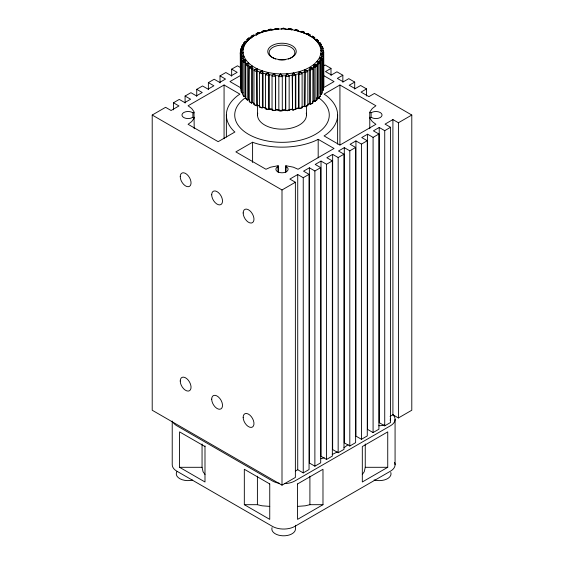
<?xml version="1.0" encoding="UTF-8"?>
<svg xmlns="http://www.w3.org/2000/svg" width="564" height="564" viewBox="0 0 564 564"><rect width="100%" height="100%" fill="white"/><g stroke="black" fill="none" stroke-linecap="round" stroke-linejoin="round"><path stroke-width="0.85" d="M312.498 101.739L313.781 100.85L315.093 101.308L315.093 67.25L314.79 64.966L313.781 64.522L309.932 67.179L312.886 68.78L312.886 102.838L310.461 104.255L310.489 67.899L309.622 67.363L305.068 69.619L307.845 71.494L307.845 105.553L305.053 106.723L305.413 70.38L304.708 69.767L299.576 71.565L302.107 73.694L302.107 107.752L299.019 108.64L299.019 74.575L299.695 72.347L299.181 71.677L293.604 72.96L295.818 75.315L295.818 109.374L292.519 109.959L292.519 75.893L293.499 73.75L293.174 73.031L287.316 73.771L289.149 76.316L289.149 110.375L285.729 110.636L285.729 76.577L286.984 74.533L286.872 73.799L280.879 73.969L282.275 75.872L282.289 110.734L280.336 111.023L278.842 110.664L278.842 76.605L280.435 73.962L274.478 73.553L275.634 75.576L275.634 109.642L275.415 110.431L273.737 110.551L272.038 110.036L272.038 75.978L274.041 73.503L268.274 72.537L269.169 74.659L269.169 108.718L268.725 109.479L267.872 109.571L265.503 108.774L265.503 74.709L267.858 72.446L262.45 70.944L263.05 73.137L263.05 107.202L261.851 107.928L259.426 106.899L259.426 72.841L262.07 70.817L257.163 68.822L257.452 105.123L256.387 105.743L253.962 104.481L253.962 70.422L256.817 68.66L252.545 66.228L252.545 102.556L251.502 103.085L251.614 66.728L249.26 67.511L249.26 101.569L251.502 103.085M309.622 67.363L309.516 103.67L310.489 104.234M243.021 52.41L243.225 48.948L241.956 48.892L240.405 50.767L240.454 88.802L240.285 52.755L243.021 52.41L241.674 52.748L241.794 50.823L243.225 48.948M320.775 53.961L323.595 54.412L323.193 56.386L323.193 90.451L323.595 88.47L323.595 54.412L320.775 53.961L320.979 50.492L322.255 50.492L323.715 52.424L323.715 86.482L323.546 50.436L320.958 50.238L320.176 46.805L321.431 46.678L323.101 48.462L323.101 50.21M322.206 54.348L322.326 52.431L320.979 50.492M289.522 29.349L285.053 29.37L285.158 28.574L283.664 28.214L283.565 28.947L289.522 29.349L289.727 28.623L290.263 28.686L291.962 29.201L291.63 29.977L289.959 29.399L290.263 28.686M280.435 73.962L278.842 76.605L282.289 76.669L280.879 73.969M248.738 99.56L247.236 99.962L247.236 65.896L247.674 63.633L248.738 63.224L248.393 99.518L249.697 100.554M304.708 69.767L304.285 71.988L304.285 106.053L305.053 106.723L307.845 105.553M241.491 48.582L241.491 46.84L243.232 45.12L244.466 45.296L243.274 48.694L240.807 48.786L240.405 50.767L241.794 50.823L241.794 52.572M321.981 54.327L320.726 54.215L321.818 56.259L323.193 56.386L322.044 54.01M285.694 172.647L285.87 165.717L293.343 167.177L298.046 169.256L334.036 148.48L318.188 139.329L315.861 140.514A55.624 32.113 0 0 1 254.188 142.847L252.594 142.227L235.865 151.885L265.954 169.256L270.657 167.177L278.13 165.717L278.306 172.647M369.78 112.8L370.047 111.644L372.31 108.485L375.92 105.771L339.93 84.995L324.088 94.139L326.126 95.485A55.624 32.113 0 0 1 326.126 134.584L324.088 135.924L339.93 145.075L375.92 124.299L372.31 121.584L370.047 118.426L369.78 117.263L371.591 117.531A6.119 3.532 0 0 0 380.249 117.531A6.119 3.532 0 0 0 380.249 112.539A6.119 3.532 0 0 0 371.591 112.539L369.78 112.8L369.78 128.719M365.253 443.981L365.253 467.302L364.238 471.744L362.314 474.43M272.038 110.036L275.415 110.431L275.415 76.373L274.273 74.286L274.478 73.553M288.366 29.596L288.585 28.806L289.727 28.623M245.185 96.148L245.833 96.24L243.916 96.472L243.916 62.414L244.67 60.207L245.833 59.904L245.185 62.089L245.185 96.148L243.916 96.472L242.64 94.625L242.64 60.567L245.671 59.664L243.916 56.351L242.682 56.541L241.632 58.663L241.632 92.722L242.682 92.87M299.181 71.677L298.455 73.842L298.455 107.907L299.019 108.64L302.107 107.752M242.182 48.913L242.844 47.031L244.466 45.296M320.768 94.117L321.55 94.315L322.509 92.397L322.509 58.339L319.534 57.606L320.726 54.215M321.156 58.148L321.818 56.259L321.818 58.007M274.041 73.503L272.038 75.978L275.415 76.373L275.634 75.576L278.947 75.802M243.916 56.351L242.978 58.459L242.978 60.207M293.174 73.031L292.166 75.118L292.519 109.959L295.818 109.374L295.353 108.619L295.353 74.554L298.455 73.842L299.019 74.575L302.107 73.694L299.576 71.565M243.683 45.684L243.683 43.068L245.566 41.524L246.736 41.814L244.593 45.049L242.449 44.923L241.491 46.84L242.844 47.031M320.62 58.092L322.509 58.339L321.55 60.249L321.55 94.315L320.232 94.054L320.232 59.995L319.407 57.852L320.62 58.092L321.55 60.249L320.232 59.995L319.041 61.793L317.264 61.088L319.407 57.852M265.545 108.133L262.45 107.28L266.053 108.034L265.503 108.774L268.725 109.479L268.725 75.421L267.872 73.235L268.274 72.537M296.128 29.666L295.275 29.758L294.831 30.519L295.726 30.364L296.128 29.666L298.497 30.463L297.947 31.203L296.142 30.456L296.643 29.779M267.872 109.571L268.274 108.873M243.042 52.663L243.824 56.104L242.273 56.576L241.836 54.673L240.454 54.743L241.773 52.734L243.042 52.663L241.836 54.673L241.836 56.414M286.872 73.799L285.61 75.773L285.61 109.839L285.729 110.636L289.149 110.375M242.449 44.923L243.768 45.183L246.736 41.814M267.858 72.446L265.503 74.709L268.725 75.421L269.169 74.659L272.37 75.195M245.566 41.524L246.926 41.581L249.965 38.599L248.893 38.197L246.919 39.558L246.919 41.299M318.195 61.666L320.317 62.11L320.317 96.169L318.822 97.967L317.074 97.657L318.822 97.967L318.822 63.908L318.195 61.666L317.074 61.321L314.035 64.31L317.081 65.621L317.081 99.68L315.093 101.308L313.781 100.85M318.195 98.002L320.317 96.169M259.426 106.899L262.401 107.907L262.401 73.849L261.851 71.6L262.45 70.944M302.149 31.309L300.95 32.035L302.149 31.309L304.574 32.338L303.82 33.008L301.93 32.092L302.621 31.471M249.965 38.599L246.405 41.651L246.926 41.581M315.911 65.184L317.595 63.528L317.074 61.321M316.474 98.693L317.595 97.586L317.595 63.528L318.822 63.908L320.317 62.11L319.041 61.793M262.07 70.817L259.426 72.841L262.401 73.849L263.05 73.137L266.053 73.976M251.114 38.148L251.114 36.399C253.878 33.981 255.957 36.505 258.932 33.283L258.143 32.705L256.155 33.685L256.155 35.433M253.123 35.229L254.068 35.729L250.219 38.387L248.907 37.929L246.919 39.558L248.089 39.988M314.79 64.966L317.081 65.621L315.093 67.25L313.993 66.763L311.857 68.237L309.932 67.179M314.79 101.301L317.081 99.68M253.962 104.481L256.606 105.757L256.387 69.407L257.163 68.822M303.82 33.008L306.548 34.115L307.613 33.495L310.038 34.756L310.038 36.505M306.548 34.115L307.613 33.495M256.387 105.743L257.452 105.123L259.496 105.947M248.907 37.929L250.007 38.415L254.068 35.729M312.569 101.809L313.993 100.822L313.781 64.522M307.394 33.48L310.038 34.756L309.107 35.349L307.183 34.249L308.036 33.699M256.817 68.66L253.962 70.422L256.606 71.698L257.452 71.057L260.18 72.164M253.539 34.982L251.114 36.399L252.143 36.935M310.489 67.899L310.877 67.673M312.886 102.838L310.877 104.009L309.932 103.508M295.585 470.961L297.729 469.72L303.242 472.9L309.058 469.537L309.058 174.346L303.242 177.702L297.729 174.523L289.868 179.07L295.374 182.25L295.374 477.44L282 485.16L152.209 410.232L152.209 115.035L165.583 107.315L171.089 110.495L178.957 105.947L173.451 102.775L173.451 109.818M173.451 102.775L179.267 99.412L184.773 102.592L190.597 99.229L185.091 96.049L185.091 103.099M185.091 96.049L190.914 92.686L196.42 95.866L202.236 92.51L196.73 89.331L196.73 96.381M196.73 89.331L202.554 85.968L208.06 89.147L213.883 85.784L208.377 82.605L208.377 89.655M208.377 82.605L214.193 79.249L219.699 82.429L225.522 79.066L220.016 75.886L220.016 82.936M220.016 75.886L225.84 72.523L231.346 75.703L237.162 72.347L231.656 69.168L231.656 76.218M231.656 69.168L237.479 65.805L240.229 67.391M194.22 112.8L192.409 112.539A6.119 3.532 0 0 0 183.751 112.539A6.119 3.532 0 0 0 183.751 117.531A6.119 3.532 0 0 0 192.409 117.531L194.22 117.263L193.953 118.426L191.689 121.584L188.08 124.299L218.169 141.67L234.899 132.011L233.827 131.088A55.624 32.113 0 0 1 237.874 95.485L239.911 94.139L224.07 84.995L188.08 105.771L191.689 108.485L193.953 111.644L194.22 128.719M240.461 75.527L229.964 81.583L240.532 87.688M323.687 65.762L325.068 64.966L330.998 68.385L330.998 75.435M330.998 68.385L325.484 71.565L331.413 74.991L336.919 71.811L342.849 75.231L342.849 82.281M342.849 75.231L337.342 78.41L343.272 81.829L348.778 78.657L354.707 82.076L354.707 89.126M323.468 87.688L334.036 81.583L323.539 75.527M354.707 82.076L349.201 85.256L355.123 88.675L360.636 85.495L366.558 88.922L366.558 95.972M366.558 88.922L361.052 92.101L368.919 96.641L374.425 93.462L411.791 115.035L411.791 410.232L398.417 417.952L392.911 414.773L390.048 416.422M309.375 167.804L309.375 463.002L314.881 466.181L320.697 462.818L320.697 167.621L314.881 170.984L309.375 167.804L303.552 171.167L309.058 174.346M321.015 161.085L321.015 456.276L326.521 459.456L332.344 456.1L332.344 160.902L326.521 164.265L321.015 161.085L315.191 164.441L320.697 167.621M332.654 154.36L332.654 449.557L338.16 452.737L343.984 449.374L343.984 154.183L338.16 157.539L332.654 154.36L326.838 157.723L332.344 160.902M344.301 147.641L344.301 442.839L349.807 446.018L355.623 442.655L355.623 147.458L349.807 150.821L344.301 147.641L338.478 151.004L343.984 154.183M355.94 140.922L355.94 436.113L361.446 439.293L367.27 435.937L367.27 140.739L361.446 144.095L355.94 140.922L350.117 144.278L355.623 147.458M367.58 134.197L367.58 429.394L373.086 432.574L378.909 429.211L378.909 134.013L373.086 137.376L367.58 134.197L361.764 137.56L367.27 140.739M379.227 127.478L379.227 422.676L384.733 425.855L390.549 422.492L390.549 127.295L384.733 130.658L379.227 127.478L373.403 130.841L378.909 134.013M411.791 115.035L398.417 122.755L392.911 119.575L385.043 124.115L390.549 127.295M152.209 115.035L282 189.969L295.374 182.25M297.559 483.947L322.982 469.269L322.982 504.688L297.559 519.374L297.559 483.926M387.736 467.302L362.314 481.987L362.314 446.561L387.736 431.883L387.736 467.302L365.253 467.302M251.614 66.728L252.545 66.228M314.74 39.409L314.74 37.661L312.498 36.152L311.476 36.702L307.183 34.249M258.932 33.283L257.015 34.312L256.155 33.685L258.947 32.515L259.715 33.184L258.143 32.705M254.893 69.823L252.524 68.477L251.502 69.019L249.26 67.511L252.256 66.03L248.738 63.224M306.985 70.86L309.516 69.605L310.461 70.197L312.886 68.78L311.857 68.237M307.62 104.608L309.622 103.691L307.345 104.819M262.563 32.19L264.424 31.344L263.811 30.696L261.893 31.485L262.563 32.19L260.427 32.938M311.744 36.871L312.745 36.42L314.74 37.661L313.654 38.162L311.744 36.871L315.262 39.677L316.764 39.276L318.547 40.982L318.547 42.723M251.255 66.489L252.256 66.03M252.256 102.366L251.255 102.817L249.26 101.569M278.306 166.479L277.671 166.761A6.119 3.532 0 0 0 277.671 171.759A6.119 3.532 0 0 0 286.329 171.759A6.119 3.532 0 0 0 286.329 166.761L285.694 166.479M248.393 99.518L247.236 99.962L245.453 98.256L245.453 64.197L248.505 63.006L245.833 59.904M248.505 63.006L245.453 64.197L247.236 65.896L248.393 65.459L250.346 67.017M305.413 70.38L305.857 70.197L307.845 71.494L305.053 72.657L304.285 71.988L301.437 72.989M268.647 30.618L270.396 29.948L269.973 29.25L268.182 29.864L268.647 30.618L265.545 31.33L263.811 30.696M315.262 39.677L316.764 39.276M246.665 63.81L245.185 62.089L243.916 62.414L242.64 60.567L245.671 59.664M259.292 33.135L264.424 31.344M302.149 106.8L304.708 106.102L301.775 107.125M276.466 28.411L276.684 29.138L275.091 29.652L274.851 28.863L276.466 28.411L278.271 28.602L278.39 29.399L277.128 29.102L277.016 28.369M315.495 39.896L316.608 39.543L318.547 40.982L317.335 41.369L315.495 39.896L318.166 42.998L320.084 42.758L321.36 44.612L321.36 46.361M243.824 56.104L240.898 56.717L240.898 90.776L241.632 92.722L242.978 92.517M261.893 31.485L264.981 30.597L265.545 31.33M299.695 72.347L300.189 72.206M318.166 42.998L320.084 42.758M322.982 504.688L309.904 504.688L305.244 505.802L297.559 506.387M264.819 31.224L270.396 29.948M295.353 108.619L298.455 107.907M295.198 108.922L299.181 108.013M283.664 28.214L281.711 28.503L281.725 29.307M312.498 36.152L312.745 36.42M318.329 43.238L319.534 42.998L321.36 44.612L320.049 44.88L318.329 43.238L320.084 46.551L322.368 46.516L323.101 48.462L321.727 48.596L320.176 46.805M269.973 29.25L271.481 29.279L271.834 30.061L273.462 29.857M268.182 29.864L271.481 29.279M293.499 73.75L294.027 73.651L295.818 75.315L292.519 75.893L292.166 75.118L288.909 75.527M243.768 45.183L244.593 45.049M270.501 29.159L270.826 29.871L276.684 29.138M288.909 109.585L292.166 109.176M288.987 109.888L292.342 109.472M242.273 56.576L240.898 56.717L241.632 58.663L242.978 58.459L243.951 60.299M274.851 28.863L278.271 28.602M286.984 74.533L287.534 74.497L289.149 76.316L285.729 76.577L285.61 75.773L282.275 75.872M245.805 41.235L245.178 41.271L243.683 43.068L244.959 43.386M277.128 29.102L283.121 28.933L283.114 28.2M285.61 109.839L282.275 109.931L282.289 110.734L278.842 110.664L278.947 109.867L275.634 109.642M281.732 110.276L286.018 110.156M258.587 32.522L258.947 32.515M204.993 446.561L179.563 431.883L179.563 467.302L202.053 467.302L203.061 471.744L204.993 474.43M269.747 483.947L244.325 469.269L244.325 504.688L257.403 504.688L262.056 505.802L269.747 506.387M280.336 74.695L280.886 74.709M264.304 30.555L264.981 30.597M275.324 109.945L280.435 110.29M288.585 28.806L291.962 29.201M273.737 74.222L274.273 74.286M319.534 57.606L320.768 57.782M289.959 29.399L295.726 30.364M269.169 108.718L272.37 109.254M269.099 109.007L272.391 109.557M270.826 29.871L271.834 30.061M295.275 29.758L298.497 30.463M267.357 73.123L267.872 73.235M320.958 50.238L322.164 50.506L321.727 48.596M317.264 61.088L318.434 61.384M296.142 30.456L301.55 31.958M298.694 31.415L300.196 31.831M301.599 31.33L304.574 32.338M261.379 71.438L261.851 71.6M314.035 64.31L315.107 64.712M314.035 100.639L315.107 101.041M301.93 32.092L306.837 34.08M257.163 105.158L259.962 106.293M255.964 69.203L256.387 69.407M252.524 102.535L254.301 103.55M179.563 467.302L204.993 481.987L204.993 445.92M244.325 504.688L269.747 519.374L269.747 483.926M305.068 69.619L305.857 70.197M245.453 98.256L247.674 99.962M313.654 38.162L315.607 39.72M317.335 41.369L318.815 43.09M293.604 72.96L294.027 73.651M320.049 44.88L321.022 46.72M293.174 109.367L293.499 110.079M287.316 73.771L287.534 74.497M287.316 110.1L287.534 110.826M323.546 50.436L323.715 52.424L322.326 52.431L322.326 54.172M240.285 52.755L240.454 54.743M398.417 122.755L398.417 417.952M395.075 419.313L395.075 464.729M392.911 119.575L392.911 414.773M384.733 130.658L384.733 425.855M373.086 137.376L373.086 432.574M371.105 112.899L371.105 117.305M361.446 144.095L361.446 439.293M349.807 150.821L349.807 446.018M339.93 84.995L339.93 144.913M338.16 157.539L338.16 452.737M337.624 115.035L337.624 144.109M326.521 164.265L326.521 459.456M322.368 46.516L322.368 48.264M318.188 139.329L318.188 157.835M314.881 170.984L314.881 466.181M309.904 476.178L309.904 504.688M306.471 105.362L306.471 115.035M303.242 177.702L303.242 472.9M297.729 174.523L297.729 469.72M295.451 525.274L295.451 528.581A11.823 6.824 0 0 1 282.811 535.793A11.823 6.824 0 0 1 272.074 527.622M285.87 165.717L285.87 171.886M282 189.969L282 485.16M278.13 165.717L278.13 171.886M257.529 105.362L257.529 115.035M257.403 476.178L257.403 504.688M252.594 142.227L252.594 162.495M240.807 48.786L240.807 50.534M226.376 115.035L226.376 137.066M224.07 84.995L224.07 138.744M202.053 443.981L202.053 467.302M192.895 112.899L192.895 117.305M172.224 421.061L172.224 464.729A15.855 9.151 0 0 0 176.87 471.201L272.44 526.374A15.855 9.151 0 0 0 294.859 526.374L390.436 471.201A15.855 9.151 0 0 0 394.539 462.36M384.415 424.995A11.125 6.423 0 0 1 378.796 425.728M390.302 418.721A11.125 6.423 0 0 1 390.189 420.391M390.803 472.442A11.823 6.824 0 0 1 386.474 479.203A11.823 6.824 0 0 1 374.059 479.95M173.437 422.817A15.855 9.151 0 0 0 176.87 425.785L272.44 480.965A15.855 9.151 0 0 0 279.547 483.334M284.341 483.637A15.855 9.151 0 0 0 294.859 480.965L390.436 425.785A15.855 9.151 0 0 0 392.953 414.737M348.094 444.552A77.867 44.958 0 0 1 344.019 447.71M337.335 451.877A77.867 44.958 0 0 1 332.21 454.457M324.244 457.679A77.867 44.958 0 0 1 320.986 458.765M306.266 113.188A24.471 14.128 0 0 1 282 129.163A24.471 14.128 0 0 1 257.734 113.188M318.216 97.487A47.277 27.298 0 0 1 314.444 134.888A47.277 27.298 0 0 1 249.556 134.888A47.277 27.298 0 0 1 245.784 97.487M275.57 59.016A12.852 7.424 0 0 1 272.151 47.82A12.852 7.424 0 0 1 291.849 47.82A12.852 7.424 0 0 1 288.43 59.016M285.328 59.756A12.852 7.424 0 0 1 278.672 59.756M192.669 480.098A11.823 6.824 0 0 1 180.05 478.815A11.823 6.824 0 0 1 176.863 471.652M243.162 212.959A7.649 4.413 60 0 0 251.276 223.048A7.649 4.413 60 0 0 251.276 212.233A7.649 4.413 60 0 0 243.162 212.959M180.233 176.624A7.649 4.413 60 0 0 188.348 186.719A7.649 4.413 60 0 0 188.348 175.905A7.649 4.413 60 0 0 180.233 176.624M211.697 194.791A7.649 4.413 60 0 0 219.812 204.887A7.649 4.413 60 0 0 219.812 194.065A7.649 4.413 60 0 0 211.697 194.791M243.162 417.325A7.649 4.413 60 0 0 251.276 427.413A7.649 4.413 60 0 0 251.276 416.599A7.649 4.413 60 0 0 243.162 417.325M211.697 399.157A7.649 4.413 60 0 0 219.812 409.252A7.649 4.413 60 0 0 219.812 398.438A7.649 4.413 60 0 0 211.697 399.157M180.233 380.996A7.649 4.413 60 0 0 188.348 391.085A7.649 4.413 60 0 0 188.348 380.27A7.649 4.413 60 0 0 180.233 380.996M273.328 57.979A14.248 8.227 0 0 0 296.128 52.53A14.248 8.227 0 0 0 276.55 43.851A14.248 8.227 0 0 0 273.328 57.979"/></g></svg>
